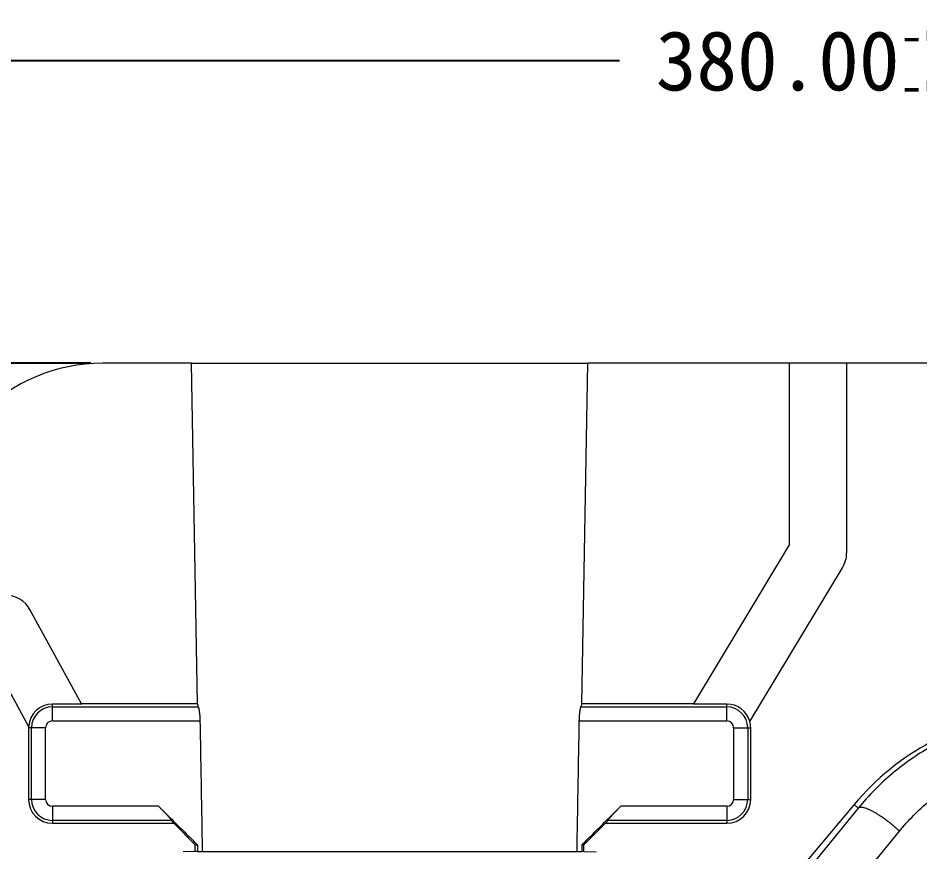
# Model space of a CAD drawing. Header units: millimetres. Extents: x 588 to 2025, y -315 to 707.
# Drawn here: x 772.5 to 961.3, y 531.9 to 706.5 of the extents above; entities that cross this region are included whole.
import ezdxf

# ---------------------------------------------------------------- set-up
doc = ezdxf.new("R2010")
doc.units = ezdxf.units.MM
doc.layers.add('core', color=7, linetype='Continuous', lineweight=20)
doc.layers.add('dim', color=82, linetype='Continuous', lineweight=9)
doc.dimstyles.get("Standard").update_dxf_attribs({"dimscale": 5, "dimtxt": 0.18, "dimasz": 0.18, "dimexe": 0.18, "dimexo": 0.0625, "dimgap": 0.09, "dimtad": 0, "dimtih": 1, "dimtoh": 1, "dimzin": 0, "dimdsep": 46, "dimtxsty": 'Standard', "dimcen": 0.09, "dimadec": 0, "dimazin": 0, "dimtfac": 1, "dimtofl": 0, "dimtmove": 0, "dimatfit": 3, "dimfxl": 0, "dimtolj": 1, "dimtzin": 0, "dimarcsym": 0})

# ---------------------------------------------------------------- blocks, each defined once
blk = doc.blocks.new('*D1')
at = {"layer": 'Defpoints', "color": 0, "lineweight": 18, "transparency": 16777216}
for p in [(1134.27, 697.62), (754.27, 598.26), (1134.27, 598.26)]:
    blk.add_point(p, dxfattribs=at)
at = {"layer": 'dim', "color": 0, "lineweight": -2, "transparency": 16777216}
for p, q in [((754.27, 600.76), (754.27, 700.12)), ((1134.27, 600.76), (1134.27, 700.12)), ((764.27, 697.62), (898.44, 697.62)), ((1124.27, 697.62), (990.1, 697.62))]:
    blk.add_line(p, q, dxfattribs=at)
at = {"layer": 'dim', "color": 0, "lineweight": 18, "transparency": 16777216}
for points in [[(764.27, 699.29), (764.27, 695.96), (754.27, 697.62)], [(1124.27, 699.29), (1124.27, 695.96), (1134.27, 697.62)]]:
    blk.add_solid(points, dxfattribs=at)
at = {"layer": 'dim', "color": 0, "lineweight": 18, "transparency": 16777216, "insert": (944.27, 697.62), "char_height": 12.5, "attachment_point": 5}
blk.add_mtext('\\A1;380.00{\\H7.5;\\S-0.10^ -0.15;}', dxfattribs=at)
blk = doc.blocks.new('*D2')
at = {"layer": 'Defpoints', "color": 0, "lineweight": 18, "transparency": 16777216}
for p in [(790.27, 634.26), (658.16, 394.26), (790.27, 394.26)]:
    blk.add_point(p, dxfattribs=at)
at = {"layer": 'dim', "color": 0, "lineweight": -2, "transparency": 16777216}
for p, q in [((787.77, 634.26), (655.67, 634.26)), ((658.16, 624.26), (658.16, 525.51)), ((658.16, 404.26), (658.16, 503.01)), ((787.77, 394.26), (655.67, 394.26))]:
    blk.add_line(p, q, dxfattribs=at)
at = {"layer": 'dim', "color": 0, "lineweight": 18, "transparency": 16777216}
for points in [[(656.5, 624.26), (659.83, 624.26), (658.16, 634.26)], [(656.5, 404.26), (659.83, 404.26), (658.16, 394.26)]]:
    blk.add_solid(points, dxfattribs=at)
at = {"layer": 'dim', "color": 0, "lineweight": 18, "transparency": 16777216, "insert": (658.16, 514.26), "char_height": 12.5, "attachment_point": 5}
blk.add_mtext('\\A1;240.00{\\H7.5;\\S-0.10^ -0.15;}', dxfattribs=at)

msp = doc.modelspace()

# ---------------------------------------------------------------- linework, layer by layer
at = {"layer": 'core', "lineweight": 18}
for p, q in [((808.842, 634.262), (790.271, 634.262)), ((808.842, 634.262), (891.761, 634.262)), ((810.088, 562.924), (808.842, 634.262)), ((890.515, 562.924), (891.761, 634.262)), ((933.946, 634.262), (891.761, 634.262)), ((945.946, 634.262), (933.946, 634.262)), ((933.946, 634.262), (933.946, 596.214)), ((973.13, 634.262), (945.946, 634.262)), ((945.946, 634.262), (945.946, 594.545)), ((933.946, 596.214), (913.874, 562.924)), ((925.687, 559.276), (945.084, 591.447)), ((785.835, 562.924), (775.083, 582.584)), ((766.262, 573.705), (774.738, 558.206)), ((785.846, 562.904), (779.73, 562.904)), ((785.835, 562.924), (785.846, 562.904)), ((810.088, 562.924), (785.835, 562.924)), ((913.874, 562.924), (890.515, 562.924)), ((913.874, 562.924), (913.862, 562.904)), ((920.873, 562.904), (913.862, 562.904)), ((774.73, 557.924), (774.73, 542.924)), ((925.873, 542.924), (925.873, 557.924)), ((947.514, 541.855), (929.848, 520.802)), ((779.73, 537.924), (805.126, 537.924)), ((809.626, 533.424), (805.126, 537.924)), ((895.476, 537.924), (890.976, 533.424)), ((895.476, 537.924), (920.873, 537.924)), ((809.626, 533.424), (810.071, 533.424)), ((809.626, 532.014), (809.626, 533.424)), ((810.071, 533.424), (810.071, 532.014)), ((890.532, 533.424), (890.532, 532.014)), ((890.532, 533.424), (890.976, 533.424)), ((890.976, 532.014), (890.976, 533.424)), ((809.626, 532.014), (807.086, 531.925)), ((810.071, 532.014), (809.626, 532.014)), ((810.071, 532.014), (811.083, 532.049)), ((811.083, 532.049), (889.52, 532.049)), ((890.976, 532.014), (890.532, 532.014)), ((890.976, 532.014), (893.516, 531.925))]:
    msp.add_line(p, q, dxfattribs=at)
at = {"layer": 'core', "lineweight": 13}
for p, q in [((779.73, 562.303), (779.73, 562.904)), ((920.873, 562.303), (920.873, 562.904)), ((779.73, 559.348), (779.73, 562.303)), ((779.73, 562.303), (810.253, 562.303)), ((890.35, 562.303), (920.873, 562.303)), ((920.873, 559.348), (920.873, 562.303)), ((779.73, 559.348), (810.601, 559.348)), ((890.002, 559.348), (920.873, 559.348)), ((775.35, 557.924), (774.73, 557.924)), ((778.305, 557.924), (775.35, 557.924)), ((775.35, 542.924), (775.35, 557.924)), ((778.305, 542.924), (778.305, 557.924)), ((922.298, 557.924), (922.298, 542.924)), ((922.298, 557.924), (925.253, 557.924)), ((925.253, 557.924), (925.873, 557.924)), ((925.253, 557.924), (925.253, 542.924)), ((775.35, 542.924), (774.73, 542.924)), ((778.305, 542.924), (775.35, 542.924)), ((922.298, 542.924), (925.253, 542.924)), ((925.253, 542.924), (925.873, 542.924)), ((948.392, 541.119), (947.514, 541.855)), ((801.922, 541.499), (779.73, 541.499)), ((779.73, 541.499), (779.73, 538.545)), ((920.873, 541.499), (898.681, 541.499)), ((920.873, 541.499), (920.873, 538.545)), ((948.392, 541.119), (931.009, 519.828)), ((804.641, 538.545), (779.73, 538.545)), ((779.73, 538.545), (779.73, 537.924)), ((920.873, 538.545), (895.962, 538.545)), ((920.873, 538.545), (920.873, 537.924)), ((939.613, 514.989), (956.995, 536.28))]:
    msp.add_line(p, q, dxfattribs=at)
at = {"layer": 'core', "lineweight": 18}
for centre, radius, start, end in [((790.271, 598.262), 36, 90, 180), ((939.946, 594.545), 6, 328.91249, 0), ((769.819, 579.705), 6, 28.67315, 90), ((779.73, 557.924), 4.981, 90, 177.11779), ((920.873, 557.924), 4.981, 15.48637, 90), ((989.857, 506.325), 55.275, 96.78538, 140), ((920.873, 557.924), 5, 360, 15.69638), ((779.73, 557.924), 5, 176.75772, 180), ((779.73, 542.924), 5, 180, 270), ((920.873, 542.924), 5, 270, 0)]:
    msp.add_arc(centre, radius, start, end, dxfattribs=at)
at = {"layer": 'core', "lineweight": 13}
for centre, radius, start, end in [((779.73, 557.924), 4.379, 90, 180), ((920.873, 557.924), 4.379, 0, 90), ((779.73, 557.924), 1.425, 90, 180), ((920.873, 557.924), 1.425, 0, 90), ((779.73, 542.924), 4.379, 180, 270), ((779.73, 542.924), 1.425, 180, 270), ((920.873, 542.924), 1.425, 270, 0), ((920.873, 542.924), 4.379, 270, 0)]:
    msp.add_arc(centre, radius, start, end, dxfattribs=at)
at = {"layer": 'core', "lineweight": 18}
for centre, major_axis, ratio, start_param, end_param in [((850.301, 562.946), (40.214, 0), 0.1763278, 3.1446705, 3.2323495), ((850.301, 562.946), (40.214, 0), 0.1763278, 6.1924285, 6.2801075), ((850.301, 539.373), (45.894, 0), 0.1791337, 3.2425744, 3.3188464), ((850.301, 539.373), (45.894, 0), 0.1791337, 6.1059316, 6.1822036)]:
    msp.add_ellipse(centre, major_axis=major_axis, ratio=ratio, start_param=start_param, end_param=end_param, dxfattribs=at)
for points, knots in [([(810.253, 562.303), (810.269, 562.272), (810.285, 562.227), (810.311, 562.138), (810.32, 562.105), (810.334, 562.05), (810.341, 562.021), (810.348, 561.99), (810.352, 561.969), (810.355, 561.958), (810.376, 561.859), (810.394, 561.76), (810.422, 561.593), (810.431, 561.534), (810.445, 561.442), (810.449, 561.41), (810.458, 561.346), (810.462, 561.313), (810.484, 561.145), (810.5, 561.003), (810.523, 560.777), (810.53, 560.7), (810.54, 560.581), (810.543, 560.541), (810.548, 560.48), (810.549, 560.46), (810.553, 560.419), (810.554, 560.398), (810.567, 560.212), (810.577, 560.044), (810.588, 559.787), (810.592, 559.7), (810.596, 559.569), (810.597, 559.525), (810.599, 559.437), (810.6, 559.393), (810.601, 559.348)], [0, 0, 0, 0, 0.125, 0.125, 0.1875, 0.1875, 0.21875, 0.234375, 0.234375, 0.25, 0.25, 0.375, 0.375, 0.4375, 0.4375, 0.46875, 0.46875, 0.5, 0.5, 0.625, 0.625, 0.6875, 0.6875, 0.71875, 0.71875, 0.734375, 0.734375, 0.75, 0.75, 0.875, 0.875, 0.9375, 0.9375, 0.96875, 0.96875, 1, 1, 1, 1]), ([(890.002, 559.348), (890.005, 559.525), (890.011, 559.699), (890.022, 559.957), (890.026, 560.042), (890.034, 560.168), (890.038, 560.231), (890.043, 560.315), (890.046, 560.357), (890.059, 560.543), (890.073, 560.7), (890.095, 560.926), (890.103, 560.999), (890.115, 561.106), (890.119, 561.142), (890.125, 561.194), (890.128, 561.211), (890.132, 561.245), (890.134, 561.262), (890.154, 561.413), (890.172, 561.536), (890.199, 561.703), (890.208, 561.756), (890.222, 561.831), (890.227, 561.855), (890.236, 561.903), (890.241, 561.925), (890.264, 562.034), (890.282, 562.108), (890.309, 562.197), (890.317, 562.223), (890.33, 562.257), (890.334, 562.268), (890.342, 562.287), (890.346, 562.295), (890.35, 562.303)], [0, 0, 0, 0, 0.125, 0.125, 0.1875, 0.1875, 0.21875, 0.234375, 0.25, 0.25, 0.375, 0.375, 0.4375, 0.4375, 0.46875, 0.46875, 0.484375, 0.484375, 0.5, 0.5, 0.625, 0.625, 0.6875, 0.6875, 0.71875, 0.71875, 0.75, 0.75, 0.875, 0.875, 0.9375, 0.9375, 0.96875, 0.96875, 1, 1, 1, 1]), ([(801.922, 541.499), (802.073, 541.349), (802.223, 541.199), (802.517, 540.901), (802.662, 540.753), (802.948, 540.458), (803.089, 540.311), (803.366, 540.019), (803.499, 539.877), (803.689, 539.671), (803.75, 539.604), (803.84, 539.504), (803.87, 539.472), (803.928, 539.407), (803.957, 539.375), (804.042, 539.28), (804.096, 539.219), (804.198, 539.102), (804.246, 539.047), (804.336, 538.941), (804.378, 538.891), (804.435, 538.821), (804.453, 538.799), (804.487, 538.756), (804.503, 538.736), (804.548, 538.679), (804.573, 538.645), (804.604, 538.602), (804.614, 538.589), (804.629, 538.565), (804.636, 538.554), (804.641, 538.545)], [0, 0, 0, 0, 0.125, 0.125, 0.25, 0.25, 0.375, 0.375, 0.5, 0.5, 0.5625, 0.5625, 0.59375, 0.59375, 0.625, 0.625, 0.6875, 0.6875, 0.75, 0.75, 0.8125, 0.8125, 0.84375, 0.84375, 0.875, 0.875, 0.9375, 0.9375, 0.96875, 0.96875, 1, 1, 1, 1]), ([(895.962, 538.545), (895.972, 538.563), (895.988, 538.587), (896.029, 538.644), (896.054, 538.678), (896.098, 538.735), (896.114, 538.755), (896.14, 538.787), (896.149, 538.798), (896.167, 538.82), (896.176, 538.832), (896.224, 538.89), (896.266, 538.939), (896.356, 539.045), (896.404, 539.101), (896.468, 539.174), (896.481, 539.189), (896.507, 539.219), (896.521, 539.234), (896.561, 539.28), (896.589, 539.311), (896.673, 539.405), (896.731, 539.469), (896.85, 539.601), (896.912, 539.668), (897.038, 539.806), (897.103, 539.875), (897.186, 539.964), (897.203, 539.982), (897.237, 540.018), (897.254, 540.036), (897.305, 540.09), (897.339, 540.126), (897.511, 540.308), (897.651, 540.454), (897.937, 540.749), (898.083, 540.898), (898.268, 541.085), (898.305, 541.123), (898.38, 541.198), (898.417, 541.236), (898.53, 541.349), (898.605, 541.424), (898.681, 541.499)], [0, 0, 0, 0, 0.0625, 0.0625, 0.125, 0.125, 0.15625, 0.15625, 0.171875, 0.171875, 0.1875, 0.1875, 0.25, 0.25, 0.3125, 0.3125, 0.328125, 0.328125, 0.34375, 0.34375, 0.375, 0.375, 0.4375, 0.4375, 0.5, 0.5, 0.5625, 0.5625, 0.578125, 0.578125, 0.59375, 0.59375, 0.625, 0.625, 0.75, 0.75, 0.875, 0.875, 0.90625, 0.90625, 0.9375, 0.9375, 1, 1, 1, 1])]:
    msp.add_open_spline(points, degree=3, knots=knots, dxfattribs=at)
at = {"layer": 'core', "lineweight": 13}
for points, knots in [([(983.386, 560.712), (980, 560.246), (973.313, 558.681), (963.888, 554.509), (955.399, 548.655), (950.562, 543.767), (948.392, 541.119)], [0, 0, 0, 0, 0.25, 0.5, 0.75, 1, 1, 1, 1]), ([(956.995, 536.28), (956.797, 536.468), (956.593, 536.657), (956.176, 537.031), (955.962, 537.216), (955.528, 537.583), (955.308, 537.764), (954.864, 538.119), (954.639, 538.293), (954.19, 538.631), (953.965, 538.796), (953.516, 539.113), (953.292, 539.266), (952.85, 539.559), (952.631, 539.699), (952.201, 539.963), (951.989, 540.087), (951.576, 540.319), (951.375, 540.427), (950.985, 540.624), (950.797, 540.714), (950.435, 540.873), (950.262, 540.943), (949.932, 541.063), (949.777, 541.113), (949.484, 541.192), (949.347, 541.221), (949.095, 541.258), (948.98, 541.266), (948.772, 541.26), (948.679, 541.247), (948.517, 541.198), (948.448, 541.164), (948.392, 541.119)], [0, 0, 0, 0, 0.0625, 0.0625, 0.125, 0.125, 0.1875, 0.1875, 0.25, 0.25, 0.3125, 0.3125, 0.375, 0.375, 0.4375, 0.4375, 0.5, 0.5, 0.5625, 0.5625, 0.625, 0.625, 0.6875, 0.6875, 0.75, 0.75, 0.8125, 0.8125, 0.875, 0.875, 0.9375, 0.9375, 1, 1, 1, 1])]:
    msp.add_open_spline(points, degree=3, knots=knots, dxfattribs=at)
at = {"layer": 'core', "lineweight": 18}
for points in [[(810.601, 559.348), (810.654, 556.31), (810.762, 550.237), (810.922, 541.137), (811.029, 535.077), (811.083, 532.049)], [(889.52, 532.049), (889.574, 535.077), (889.681, 541.137), (889.841, 550.237), (889.949, 556.31), (890.002, 559.348)], [(925.673, 559.254), (925.675, 559.257), (925.68, 559.265), (925.685, 559.273), (925.687, 559.276)], [(774.738, 558.206), (774.741, 558.201), (774.746, 558.19), (774.752, 558.18), (774.755, 558.174)], [(956.995, 536.28), (958.859, 538.564), (963.016, 542.782), (970.316, 547.843), (978.43, 551.461), (984.192, 552.827), (987.112, 553.237)], [(801.922, 541.499), (802.85, 540.577), (804.692, 538.751), (807.409, 536.058), (809.189, 534.296), (810.071, 533.424)], [(890.532, 533.424), (891.414, 534.296), (893.194, 536.058), (895.911, 538.751), (897.753, 540.577), (898.681, 541.499)], [(889.52, 532.049), (889.688, 532.043), (890.025, 532.032), (890.362, 532.02), (890.532, 532.014)]]:
    msp.add_open_spline(points, degree=3, dxfattribs=at)

# ---------------------------------------------------------------- dimensions: what is measured, and where the dimension line sits
at = {"layer": 'dim', "lineweight": 18}
dim = msp.add_linear_dim(base=(1134.271, 697.623), p1=(754.271, 598.262), p2=(1134.271, 598.262), dimstyle='Standard', override={"dimtxt": 2.5, "dimasz": 2, "dimexe": 0.49975, "dimexo": 0.49975, "dimgap": 0.49975, "dimtol": 1, "dimlim": 0, "dimtp": -0.1, "dimtm": 0.15, "dimtfac": 0.6, "dimtdec": 2, "dimtolj": 1}, dxfattribs=at)
dim.commit()
dim.dimension.update_dxf_attribs({"geometry": '*D1', "text_midpoint": (944.271, 697.623)})
dim = msp.add_linear_dim(base=(658.164, 394.262), p1=(790.271, 634.262), p2=(790.271, 394.262), angle=90, dimstyle='Standard', override={"dimtxt": 2.5, "dimasz": 2, "dimexe": 0.49975, "dimexo": 0.49975, "dimgap": 0.49975, "dimtol": 1, "dimlim": 0, "dimtp": -0.1, "dimtm": 0.15, "dimtfac": 0.6, "dimtdec": 2, "dimtolj": 1}, dxfattribs=at)
dim.commit()
dim.dimension.update_dxf_attribs({"geometry": '*D2', "text_midpoint": (658.164, 514.262)})

doc.saveas('drawing.dxf')
